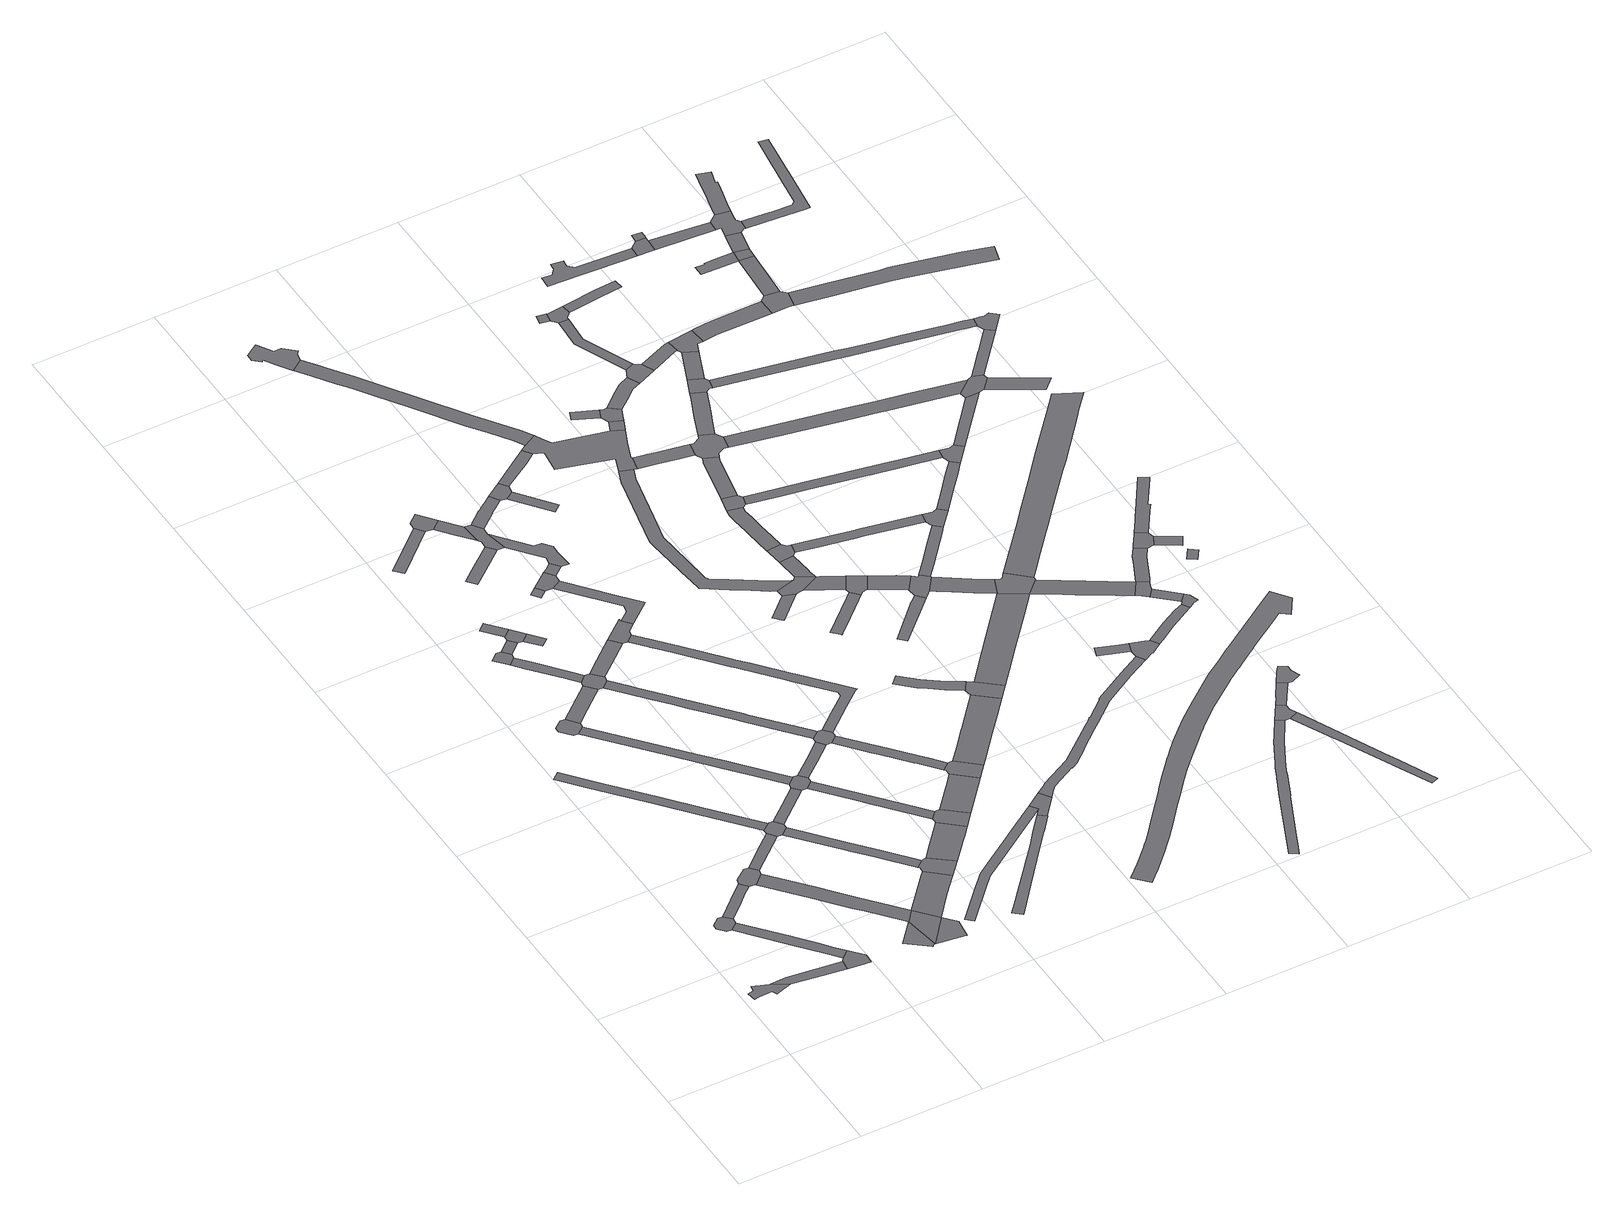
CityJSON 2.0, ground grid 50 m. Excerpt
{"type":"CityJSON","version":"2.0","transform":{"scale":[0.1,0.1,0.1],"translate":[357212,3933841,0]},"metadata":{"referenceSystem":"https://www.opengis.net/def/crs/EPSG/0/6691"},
"CityObjects":{
"road1":{"type":"Road","geometry":[{"type":"MultiSurface","lod":"1","boundaries":[[[0,1,2,3,4,5,6,7,8]]]}]},
"road2":{"type":"Road","geometry":[{"type":"MultiSurface","lod":"1","boundaries":[[[9,10,11,12,13,14,15,16]]]}]},
"road3":{"type":"Road","attributes":{"RoadStructureAttribute.sectionType":"1"},"geometry":[{"type":"MultiSurface","lod":"1","boundaries":[[[3,17,18,19,20,21,22,4]]]}]},
"road4":{"type":"Road","attributes":{"RoadStructureAttribute.sectionType":"1"},"geometry":[{"type":"MultiSurface","lod":"1","boundaries":[[[15,23,24,25,26,27,28,29,30,31,16]]]}]},
"road5":{"type":"Road","attributes":{"RoadStructureAttribute.sectionType":"1"},"geometry":[{"type":"MultiSurface","lod":"1","boundaries":[[[32,33,34,10,9,35,36,37]]]}]},
"road6":{"type":"Road","geometry":[{"type":"MultiSurface","lod":"1","boundaries":[[[38,27,26,19,18,39,40]]]}]},
"road7":{"type":"Road","geometry":[{"type":"MultiSurface","lod":"1","boundaries":[[[41,42,43,44,45,46,47,48,49,32,37]]]}]},
"road8":{"type":"Road","attributes":{"RoadStructureAttribute.sectionType":"1"},"geometry":[{"type":"MultiSurface","lod":"1","boundaries":[[[50,51,52,53,54,55,56,57,58,59,60,61,62,63,64]]]}]},
"road9":{"type":"Road","attributes":{"RoadStructureAttribute.sectionType":"1"},"geometry":[{"type":"MultiSurface","lod":"1","boundaries":[[[65,66,67,68,69,70,44,43,71,72,73,74,75,76]]]}]},
"road10":{"type":"Road","attributes":{"RoadStructureAttribute.sectionType":"1"},"geometry":[{"type":"MultiSurface","lod":"1","boundaries":[[[77,78,79,80,47,46]]]}]},
"road11":{"type":"Road","geometry":[{"type":"MultiSurface","lod":"1","boundaries":[[[81,82,83,84,85,86,87,88,89,90]]]}]},
"road12":{"type":"Road","attributes":{"RoadStructureAttribute.sectionType":"1"},"geometry":[{"type":"MultiSurface","lod":"1","boundaries":[[[91,92,93,94,95,76]]]}]},
"road13":{"type":"Road","geometry":[{"type":"MultiSurface","lod":"1","boundaries":[[[96,97,98,99,100,101]]]}]},
"road14":{"type":"Road","geometry":[{"type":"MultiSurface","lod":"1","boundaries":[[[79,78,102,103,104,105,106,58,57]]]}]},
"road15":{"type":"Road","attributes":{"RoadStructureAttribute.sectionType":"1"},"geometry":[{"type":"MultiSurface","lod":"1","boundaries":[[[107,65,76,95]]]}]},
"road16":{"type":"Road","attributes":{"RoadStructureAttribute.sectionType":"1"},"geometry":[{"type":"MultiSurface","lod":"1","boundaries":[[[108,109,90,89,110,111,112,113,114]]]}]},
"road17":{"type":"Road","attributes":{"RoadStructureAttribute.sectionType":"1"},"geometry":[{"type":"MultiSurface","lod":"1","boundaries":[[[107,95,115,116,117]]]}]},
"road18":{"type":"Road","attributes":{"RoadStructureAttribute.sectionType":"1"},"geometry":[{"type":"MultiSurface","lod":"1","boundaries":[[[98,118,119,99]]]}]},
"road19":{"type":"Road","attributes":{"RoadStructureAttribute.sectionType":"1"},"geometry":[{"type":"MultiSurface","lod":"1","boundaries":[[[120,121,122,97,96,123,124,125,126]]]}]},
"road20":{"type":"Road","attributes":{"RoadStructureAttribute.sectionType":"1"},"geometry":[{"type":"MultiSurface","lod":"1","boundaries":[[[127,128,129,130,131,132,133,134,135,136,137,138,139,86,85]]]}]},
"road21":{"type":"Road","attributes":{"RoadStructureAttribute.sectionType":"1"},"geometry":[{"type":"MultiSurface","lod":"1","boundaries":[[[140,141,142,143]]]}]},
"road22":{"type":"Road","geometry":[{"type":"MultiSurface","lod":"1","boundaries":[[[144,143,142,119,118,145]]]}]},
"road23":{"type":"Road","attributes":{"RoadStructureAttribute.sectionType":"1"},"geometry":[{"type":"MultiSurface","lod":"1","boundaries":[[[146,147,148,149,103,102,150,151,152,153,154]]]}]},
"road24":{"type":"Road","attributes":{"RoadStructureAttribute.sectionType":"1"},"geometry":[{"type":"MultiSurface","lod":"1","boundaries":[[[155,156,105,104,157,158]]]}]},
"road25":{"type":"Road","geometry":[{"type":"MultiSurface","lod":"1","boundaries":[[[159,120,126,114,113,160,161,162]]]}]},
"road26":{"type":"Road","attributes":{"function":"3","RoadStructureAttribute.sectionType":"1"},"geometry":[{"type":"MultiSurface","lod":"1","boundaries":[[[163,164,165,65,107,166,167,168,169]]]}]},
"road27":{"type":"Road","attributes":{"RoadStructureAttribute.sectionType":"1"},"geometry":[{"type":"MultiSurface","lod":"1","boundaries":[[[170,171,144,145]]]}]},
"road28":{"type":"Road","attributes":{"RoadStructureAttribute.sectionType":"1"},"geometry":[{"type":"MultiSurface","lod":"1","boundaries":[[[172,173,174,175,176,177]]]}]},
"road29":{"type":"Road","geometry":[{"type":"MultiSurface","lod":"1","boundaries":[[[178,133,132,155,158,179,180,181,182]]]}]},
"road30":{"type":"Road","attributes":{"RoadStructureAttribute.sectionType":"1"},"geometry":[{"type":"MultiSurface","lod":"1","boundaries":[[[183,184,185,186,187,159,162]]]}]},
"road31":{"type":"Road","geometry":[{"type":"MultiSurface","lod":"1","boundaries":[[[188,189,146,154,190,163,169]]]}]},
"road32":{"type":"Road","attributes":{"RoadStructureAttribute.sectionType":"1"},"geometry":[{"type":"MultiSurface","lod":"1","boundaries":[[[191,192,193,194,195,196]]]}]},
"road33":{"type":"Road","attributes":{"RoadStructureAttribute.sectionType":"1"},"geometry":[{"type":"MultiSurface","lod":"1","boundaries":[[[197,198,199,200,201,202,203,204,205,206,161,160,207,208,209,210,211,212,213,214,215,216]]]}]},
"road34":{"type":"Road","geometry":[{"type":"MultiSurface","lod":"1","boundaries":[[[172,177,217,218,219,220]]]}]},
"road35":{"type":"Road","geometry":[{"type":"MultiSurface","lod":"1","boundaries":[[[221,222,223,224]]]}]},
"road36":{"type":"Road","attributes":{"RoadStructureAttribute.sectionType":"1"},"geometry":[{"type":"MultiSurface","lod":"1","boundaries":[[[225,226,227,228,181,180,229,230,231,232]]]}]},
"road37":{"type":"Road","attributes":{"RoadStructureAttribute.sectionType":"1"},"geometry":[{"type":"MultiSurface","lod":"1","boundaries":[[[233,234,235,236,178,182]]]}]},
"road38":{"type":"Road","attributes":{"RoadStructureAttribute.sectionType":"1"},"geometry":[{"type":"MultiSurface","lod":"1","boundaries":[[[217,237,238,239,218]]]}]},
"road39":{"type":"Road","attributes":{"function":"3","RoadStructureAttribute.sectionType":"1"},"geometry":[{"type":"MultiSurface","lod":"1","boundaries":[[[240,241,189,188,242,243,244,245]]]}]},
"road40":{"type":"Road","geometry":[{"type":"MultiSurface","lod":"1","boundaries":[[[246,186,185,247,248,249,250,251]]]}]},
"road41":{"type":"Road","geometry":[{"type":"MultiSurface","lod":"1","boundaries":[[[252,253,254,255,221,224]]]}]},
"road42":{"type":"Road","attributes":{"RoadStructureAttribute.sectionType":"1"},"geometry":[{"type":"MultiSurface","lod":"1","boundaries":[[[256,257,258,259,260,261,262,263,264,265,266,267,268,269,270,271,272]]]}]},
"road43":{"type":"Road","geometry":[{"type":"MultiSurface","lod":"1","boundaries":[[[239,238,273,196,195,274,275,276,277]]]}]},
"road44":{"type":"Road","attributes":{"RoadStructureAttribute.sectionType":"1"},"geometry":[{"type":"MultiSurface","lod":"1","boundaries":[[[278,255,254,279,280,281]]]}]},
"road45":{"type":"Road","attributes":{"RoadStructureAttribute.sectionType":"1"},"geometry":[{"type":"MultiSurface","lod":"1","boundaries":[[[250,282,283,284,253,252,285,286,287,251]]]}]},
"road46":{"type":"Road","geometry":[{"type":"MultiSurface","lod":"1","boundaries":[[[288,289,290,291,292,197,216,235,234]]]}]},
"road47":{"type":"Road","geometry":[{"type":"MultiSurface","lod":"1","boundaries":[[[293,294,232,231,295,296,240,245]]]}]},
"road48":{"type":"Road","attributes":{"RoadStructureAttribute.sectionType":"1"},"geometry":[{"type":"MultiSurface","lod":"1","boundaries":[[[280,297,298,299,300,301,275,274,302,281]]]}]},
"road49":{"type":"Road","attributes":{"RoadStructureAttribute.sectionType":"1"},"geometry":[{"type":"MultiSurface","lod":"1","boundaries":[[[303,304,305,306,307,308,309,310,311,312,313,314,315,316,317,318,319,320,321]]]}]},
"road50":{"type":"Road","attributes":{"RoadStructureAttribute.sectionType":"1"},"geometry":[{"type":"MultiSurface","lod":"1","boundaries":[[[322,323,324,325,277,276,326,327,328,329,330,331]]]}]},
"road51":{"type":"Road","attributes":{"RoadStructureAttribute.sectionType":"1"},"geometry":[{"type":"MultiSurface","lod":"1","boundaries":[[[332,333,334,335,336,337,338,339,340,341,342,343,344,248,247,345,346,347,348,349,350,351,352,353,354,355,356,357,292,291]]]}]},
"road52":{"type":"Road","attributes":{"RoadStructureAttribute.sectionType":"1"},"geometry":[{"type":"MultiSurface","lod":"1","boundaries":[[[289,358,359,360,361,362,363,364,365,366,367,290]]]}]},
"road53":{"type":"Road","attributes":{"function":"3","RoadStructureAttribute.sectionType":"1"},"geometry":[{"type":"MultiSurface","lod":"1","boundaries":[[[368,369,294,293,370,371,372]]]}]},
"road54":{"type":"Road","geometry":[{"type":"MultiSurface","lod":"1","boundaries":[[[373,374,375,376,377,378,379,380,381,382,383,384,385]]]}]},
"road55":{"type":"Road","geometry":[{"type":"MultiSurface","lod":"1","boundaries":[[[331,330,386,387,388,389]]]}]},
"road56":{"type":"Road","attributes":{"RoadStructureAttribute.sectionType":"1"},"geometry":[{"type":"MultiSurface","lod":"1","boundaries":[[[386,390,391,387]]]}]},
"road57":{"type":"Road","geometry":[{"type":"MultiSurface","lod":"1","boundaries":[[[371,392,393,363,362,394,372]]]}]},
"road58":{"type":"Road","geometry":[{"type":"MultiSurface","lod":"1","boundaries":[[[312,395,396,397,264,263,313]]]}]},
"road59":{"type":"Road","geometry":[{"type":"MultiSurface","lod":"1","boundaries":[[[398,399,389,388,400,401]]]}]},
"road60":{"type":"Road","attributes":{"RoadStructureAttribute.sectionType":"1"},"geometry":[{"type":"MultiSurface","lod":"1","boundaries":[[[402,403,404,405,406,407,408,409,410,411,412,413,414,383,382,415,416,417,418,419,420,421,422,423,424,425,426]]]}]},
"road61":{"type":"Road","attributes":{"function":"3","RoadStructureAttribute.sectionType":"1"},"geometry":[{"type":"MultiSurface","lod":"1","boundaries":[[[427,428,429,430,431,393,392,432,433,434,435]]]}]},
"road62":{"type":"Road","geometry":[{"type":"MultiSurface","lod":"1","boundaries":[[[436,437,438,439]]]}]},
"road63":{"type":"Road","attributes":{"RoadStructureAttribute.sectionType":"1"},"geometry":[{"type":"MultiSurface","lod":"1","boundaries":[[[440,441,442,443,444,445,446,447,448,449,450]]]}]},
"road64":{"type":"Road","attributes":{"RoadStructureAttribute.sectionType":"1"},"geometry":[{"type":"MultiSurface","lod":"1","boundaries":[[[451,452,453,454,455,456,457,458,459,460,461,462,463,464,465,466,467,468,469,470,471,472,473,474,475]]]}]},
"road65":{"type":"Road","attributes":{"RoadStructureAttribute.sectionType":"1"},"geometry":[{"type":"MultiSurface","lod":"1","boundaries":[[[476,477,478,479,475,474,480,481,482,483,484,485,486,487,426,425,398,401]]]}]},
"road66":{"type":"Road","geometry":[{"type":"MultiSurface","lod":"1","boundaries":[[[438,488,489,490,491,492,463,462,439]]]}]},
"road67":{"type":"Road","attributes":{"RoadStructureAttribute.sectionType":"1"},"geometry":[{"type":"MultiSurface","lod":"1","boundaries":[[[493,494,495,496,497,498,499,500,501,502]]]}]},
"road68":{"type":"Road","geometry":[{"type":"MultiSurface","lod":"1","boundaries":[[[503,504,440,450,427,435]]]}]},
"road69":{"type":"Road","attributes":{"RoadStructureAttribute.sectionType":"1"},"geometry":[{"type":"MultiSurface","lod":"1","boundaries":[[[492,491,505,506,507,508,509]]]}]},
"road70":{"type":"Road","attributes":{"RoadStructureAttribute.sectionType":"1"},"geometry":[{"type":"MultiSurface","lod":"1","boundaries":[[[510,511,512,513,514,490,489]]]}]},
"road71":{"type":"Road","geometry":[{"type":"MultiSurface","lod":"1","boundaries":[[[515,516,517,518,509,508,519,520]]]}]},
"road72":{"type":"Road","attributes":{"RoadStructureAttribute.sectionType":"1"},"geometry":[{"type":"MultiSurface","lod":"1","boundaries":[[[521,522,523,524,525,526,517,516,527,528,529,530,531,532,533]]]}]},
"road73":{"type":"Road","geometry":[{"type":"MultiSurface","lod":"1","boundaries":[[[534,535,536,537]]]}]},
"road74":{"type":"Road","geometry":[{"type":"MultiSurface","lod":"1","boundaries":[[[538,512,511,502,501,539,540,541]]]}]},
"road75":{"type":"Road","attributes":{"RoadStructureAttribute.sectionType":"1"},"geometry":[{"type":"MultiSurface","lod":"1","boundaries":[[[542,543,544,545,546,547,548]]]}]},
"road76":{"type":"Road","geometry":[{"type":"MultiSurface","lod":"1","boundaries":[[[533,532,549,550,551,552]]]}]},
"road77":{"type":"Road","geometry":[{"type":"MultiSurface","lod":"1","boundaries":[[[553,554,555,481,480,556,557,558]]]}]},
"road78":{"type":"Road","attributes":{"RoadStructureAttribute.sectionType":"1"},"geometry":[{"type":"MultiSurface","lod":"1","boundaries":[[[559,560,561,562,563,564,565,566,567,568,569,570,571,572,573,574,575,397,396,576,577,578,579,580,581,582,583,584,585,586,587,588]]]}]},
"road79":{"type":"Road","geometry":[{"type":"MultiSurface","lod":"1","boundaries":[[[484,589,590,485]]]}]},
"road80":{"type":"Road","geometry":[{"type":"MultiSurface","lod":"1","boundaries":[[[536,591,590,589,592,593,594,595,537]]]}]},
"road81":{"type":"Road","attributes":{"RoadStructureAttribute.sectionType":"1"},"geometry":[{"type":"MultiSurface","lod":"1","boundaries":[[[551,596,597,598,599,600,552]]]}]},
"road82":{"type":"Road","attributes":{"RoadStructureAttribute.sectionType":"1"},"geometry":[{"type":"MultiSurface","lod":"1","boundaries":[[[540,601,602,603,604,605,606,607,541]]]}]},
"road83":{"type":"Road","geometry":[{"type":"MultiSurface","lod":"1","boundaries":[[[603,542,548,608,609,610,611,612,613,614,604]]]}]},
"road84":{"type":"Road","attributes":{"RoadStructureAttribute.sectionType":"1"},"geometry":[{"type":"MultiSurface","lod":"1","boundaries":[[[615,616,594,593,617,618,619,620]]]}]},
"road85":{"type":"Road","geometry":[{"type":"MultiSurface","lod":"1","boundaries":[[[598,621,622,623,624,625,626,627,628,553,558,599]]]}]},
"road86":{"type":"Road","attributes":{"RoadStructureAttribute.sectionType":"1"},"geometry":[{"type":"MultiSurface","lod":"1","boundaries":[[[519,629,630,631,632,633,634,635,636,637,520]]]}]},
"road87":{"type":"Road","attributes":{"RoadStructureAttribute.sectionType":"1"},"geometry":[{"type":"MultiSurface","lod":"1","boundaries":[[[638,639,640,641,611,610,642,643,644,645,646]]]}]},
"road88":{"type":"Road","attributes":{"RoadStructureAttribute.sectionType":"1"},"geometry":[{"type":"MultiSurface","lod":"1","boundaries":[[[647,648,649,650]]]}]},
"road89":{"type":"Road","attributes":{"RoadStructureAttribute.sectionType":"1"},"geometry":[{"type":"MultiSurface","lod":"1","boundaries":[[[651,652,653,654,655,656,657,658,659,660,661,662,663,664,665,666,667,668,669,670,671,672,673,674,675,676,677,678,679,680,681,682]]]}]},
"road90":{"type":"Road","attributes":{"RoadStructureAttribute.sectionType":"1"},"geometry":[{"type":"MultiSurface","lod":"1","boundaries":[[[683,684,685,686,687,688,689,690,691,692,693,694,695,696,697,698,699,700,701,702,703,704,705,706,707,708,709,710,711,712,713,714,715,716,717,718,719,720,721,722,723,724,725,726,727,728,729,730,731,732,733,734,735,736,737,738,739,740,741,742,743,744,745,746]]]}]},
"road91":{"type":"Road","attributes":{"RoadStructureAttribute.sectionType":"1"},"geometry":[{"type":"MultiSurface","lod":"1","boundaries":[[[747,748,749,626,625,750,751,752,753,754]]]}]},
"road92":{"type":"Road","attributes":{"RoadStructureAttribute.sectionType":"1"},"geometry":[{"type":"MultiSurface","lod":"1","boundaries":[[[755,756,757,758,759,760]]]}]},
"road93":{"type":"Road","geometry":[{"type":"MultiSurface","lod":"1","boundaries":[[[619,761,762,758,757,620]]]}]},
"road94":{"type":"Road","attributes":{"RoadStructureAttribute.sectionType":"1"},"geometry":[{"type":"MultiSurface","lod":"1","boundaries":[[[763,764,765,613,612,766,767,768,769]]]}]},
"road95":{"type":"Road","geometry":[{"type":"MultiSurface","lod":"1","boundaries":[[[770,771,772,773,774,647,650,755,760]]]}]},
"road96":{"type":"Road","attributes":{"function":"3","RoadStructureAttribute.sectionType":"1"},"geometry":[{"type":"MultiSurface","lod":"1","boundaries":[[[775,776,777,778,779,780,646,781,782,504,503,783,784,785,786,787,780,788,789,790,791,792,793,794,795]]]}]},
"road97":{"type":"Road","geometry":[{"type":"MultiSurface","lod":"1","boundaries":[[[796,797,798,799,800]]]}]},
"road98":{"type":"Road","attributes":{"RoadStructureAttribute.sectionType":"1"},"geometry":[{"type":"MultiSurface","lod":"1","boundaries":[[[801,802,803,804,805,806,807,550,549,808,809,810,811,812,813]]]}]},
"road99":{"type":"Road","geometry":[{"type":"MultiSurface","lod":"1","boundaries":[[[753,814,815,816,817,818,754]]]}]},
"road100":{"type":"Road","geometry":[{"type":"MultiSurface","lod":"1","boundaries":[[[819,820,638,646,780,779,821,822]]]}]},
"road101":{"type":"Road","attributes":{"RoadStructureAttribute.sectionType":"1"},"geometry":[{"type":"MultiSurface","lod":"1","boundaries":[[[761,823,824,825,826,762]]]}]},
"road102":{"type":"Road","attributes":{"RoadStructureAttribute.sectionType":"1"},"geometry":[{"type":"MultiSurface","lod":"1","boundaries":[[[817,827,828,829,818]]]}]},
"road103":{"type":"Road","geometry":[{"type":"MultiSurface","lod":"1","boundaries":[[[830,831,832,634,633,763,769]]]}]},
"road104":{"type":"Road","geometry":[{"type":"MultiSurface","lod":"1","boundaries":[[[799,559,588,833,834,835,836,837,838,839,800]]]}]},
"road105":{"type":"Road","attributes":{"RoadStructureAttribute.sectionType":"1"},"geometry":[{"type":"MultiSurface","lod":"1","boundaries":[[[771,840,841,842,843,844,845,772]]]}]},
"road106":{"type":"Road","geometry":[{"type":"MultiSurface","lod":"1","boundaries":[[[846,847,848,825,824,828,827]]]}]},
"road107":{"type":"Road","geometry":[{"type":"MultiSurface","lod":"1","boundaries":[[[681,849,850,851,852,853,682]]]}]},
"road108":{"type":"Road","attributes":{"RoadStructureAttribute.sectionType":"1"},"geometry":[{"type":"MultiSurface","lod":"1","boundaries":[[[854,855,856,857,858,859,860,861,862,863,864,865,866,867,868,869,870,871]]]}]},
"road109":{"type":"Road","attributes":{"RoadStructureAttribute.sectionType":"1"},"geometry":[{"type":"MultiSurface","lod":"1","boundaries":[[[849,872,873,874,875,876,877,878,879,880,881,882,883,850]]]}]},
"road110":{"type":"Road","attributes":{"RoadStructureAttribute.sectionType":"1"},"geometry":[{"type":"MultiSurface","lod":"1","boundaries":[[[884,885,886,887,831,830,888,889,890,891,892]]]}]},
"road111":{"type":"Road","attributes":{"RoadStructureAttribute.sectionType":"1"},"geometry":[{"type":"MultiSurface","lod":"1","boundaries":[[[893,894,895,896,897,898,899,900,901,902,838,837]]]}]},
"road112":{"type":"Road","attributes":{"RoadStructureAttribute.sectionType":"1"},"geometry":[{"type":"MultiSurface","lod":"1","boundaries":[[[903,904,905,853,852,906,907]]]}]},
"road113":{"type":"Road","attributes":{"RoadStructureAttribute.sectionType":"1"},"geometry":[{"type":"MultiSurface","lod":"1","boundaries":[[[908,909,910,911,912,913,914,915,624,623,916,917,918,919,920,921]]]}]},
"road114":{"type":"Road","geometry":[{"type":"MultiSurface","lod":"1","boundaries":[[[922,923,924,925,926,775,795]]]}]},
"road115":{"type":"Road","geometry":[{"type":"MultiSurface","lod":"1","boundaries":[[[927,928,929,930,931,932,933,934,903,907]]]}]},
"road116":{"type":"Road","attributes":{"RoadStructureAttribute.sectionType":"1"},"geometry":[{"type":"MultiSurface","lod":"1","boundaries":[[[935,936,937,938,848,847,939,940,941]]]}]},
"road117":{"type":"Road","attributes":{"RoadStructureAttribute.sectionType":"1"},"geometry":[{"type":"MultiSurface","lod":"1","boundaries":[[[923,942,943,924]]]}]},
"road118":{"type":"Road","geometry":[{"type":"MultiSurface","lod":"1","boundaries":[[[944,945,946,801,813,884,892,947,948,949]]]}]},
"road119":{"type":"Road","geometry":[{"type":"MultiSurface","lod":"1","boundaries":[[[943,942,950,900,899,951,952,953]]]}]},
"road120":{"type":"Road","attributes":{"RoadStructureAttribute.sectionType":"1"},"geometry":[{"type":"MultiSurface","lod":"1","boundaries":[[[926,954,955,956,957,958,959,960,961,775]]]}]},
"road121":{"type":"Road","geometry":[{"type":"MultiSurface","lod":"1","boundaries":[[[962,963,854,871,964,965]]]}]},
"road122":{"type":"Road","geometry":[{"type":"MultiSurface","lod":"1","boundaries":[[[962,966,967,968,969,963]]]}]},
"road123":{"type":"Road","attributes":{"function":"3","RoadStructureAttribute.sectionType":"1"},"geometry":[{"type":"MultiSurface","lod":"1","boundaries":[[[821,970,971,972,973,974,975,976,977,978,979,980,981,982,983,984,985,986,987,988,989,822]]]}]},
"road124":{"type":"Road","attributes":{"RoadStructureAttribute.sectionType":"1"},"geometry":[{"type":"MultiSurface","lod":"1","boundaries":[[[990,991,992,993,994,995,996,997,998,999,816,815,1000,1001,1002,1003,1004,1005]]]}]},
"road125":{"type":"Road","geometry":[{"type":"MultiSurface","lod":"1","boundaries":[[[1006,1007,1008,1009,1010,958,957,1011]]]}]},
"road126":{"type":"Road","attributes":{"RoadStructureAttribute.sectionType":"1"},"geometry":[{"type":"MultiSurface","lod":"1","boundaries":[[[1012,1013,1014,1015,1016,1017,1018,1019,1020,1021]]]}]},
"road127":{"type":"Road","geometry":[{"type":"MultiSurface","lod":"1","boundaries":[[[1022,1023,1024,941,940,1025,1026]]]}]},
"road128":{"type":"Road","attributes":{"RoadStructureAttribute.sectionType":"1"},"geometry":[{"type":"MultiSurface","lod":"1","boundaries":[[[1027,1028,1029,944,949]]]}]},
"road129":{"type":"Road","attributes":{"RoadStructureAttribute.sectionType":"1"},"geometry":[{"type":"MultiSurface","lod":"1","boundaries":[[[964,1030,1031,1032,1033,965]]]}]},
"road130":{"type":"Road","attributes":{"RoadStructureAttribute.sectionType":"1"},"geometry":[{"type":"MultiSurface","lod":"1","boundaries":[[[1034,1035,1036,1037,1038,1006,1011]]]}]},
"road131":{"type":"Road","geometry":[{"type":"MultiSurface","lod":"1","boundaries":[[[1039,1040,1041,1042]]]}]},
"road132":{"type":"Road","attributes":{"RoadStructureAttribute.sectionType":"1"},"geometry":[{"type":"MultiSurface","lod":"1","boundaries":[[[1021,1024,1023,1043]]]}]},
"road133":{"type":"Road","geometry":[{"type":"MultiSurface","lod":"1","boundaries":[[[1044,1012,1021,1043]]]}]},
"road134":{"type":"Road","attributes":{"RoadStructureAttribute.sectionType":"1"},"geometry":[{"type":"MultiSurface","lod":"1","boundaries":[[[1045,1046,1047,1048,1049,1050,1051,1052,1053,1054,1055,1056,1008,1007]]]}]},
"road135":{"type":"Road","attributes":{"RoadStructureAttribute.sectionType":"1"},"geometry":[{"type":"MultiSurface","lod":"1","boundaries":[[[1044,1057,1058,1059,1012]]]}]},
"road136":{"type":"Road","geometry":[{"type":"MultiSurface","lod":"1","boundaries":[[[1060,1061,1062,908,921,1028,1027,1063]]]}]},
"road137":{"type":"Road","geometry":[{"type":"MultiSurface","lod":"1","boundaries":[[[1032,1031,1064,1058,1057,1065,1066,1067,1068,1069,1070,1071,1072]]]}]},
"road138":{"type":"Road","attributes":{"RoadStructureAttribute.sectionType":"1"},"geometry":[{"type":"MultiSurface","lod":"1","boundaries":[[[1071,1073,1074,1075,1076,1077,1078,1079,1080,1081,1082,1083,1084,1085,1072]]]}]},
"road139":{"type":"Road","attributes":{"RoadStructureAttribute.sectionType":"1"},"geometry":[{"type":"MultiSurface","lod":"1","boundaries":[[[1086,1087,1088,1089,1090,1091,1092,1060,1063]]]}]},
"road140":{"type":"Road","attributes":{"RoadStructureAttribute.sectionType":"1"},"geometry":[{"type":"MultiSurface","lod":"1","boundaries":[[[1093,1094,1095,1096,1097,1062,1061,1098]]]}]},
"road141":{"type":"Road","attributes":{"RoadStructureAttribute.sectionType":"1"},"geometry":[{"type":"MultiSurface","lod":"1","boundaries":[[[1099,1100,1101,1102,1103,1104,1105,1106,1107,1108,1109,1110,1111,1112,1113,1022,1026]]]}]},
"road142":{"type":"Road","attributes":{"RoadStructureAttribute.sectionType":"1"},"geometry":[{"type":"MultiSurface","lod":"1","boundaries":[[[1114,1115,1116,1117,1118,1119,1120,1121,1122,1123,1067,1066,1124,1125,1126,1127,1128,1129,1130]]]}]},
"road143":{"type":"Road","geometry":[{"type":"MultiSurface","lod":"1","boundaries":[[[1093,1098,1131,1132,1133,1134,1135,1136,1137,990,1005]]]}]}
},
"vertices":[
[59,317,0],[112,318,0],[121,300,0],[189,320,0],[124,356,0],[62,379,0],[55,355,0],[33,351,0],[38,313,0],
[184,719,0],[158,749,0],[138,750,0],[108,724,0],[106,705,0],[132,674,0],[151,673,0],[182,697,0],
[284,306,0],[402,289,0],[408,330,0],[307,343,0],[192,358,0],[167,357,0],
[283,511,0],[357,421,0],[363,415,0],[420,347,0],[451,374,0],[419,411,0],[381,459,0],[328,524,0],[319,534,0],
[294,871,0],[262,844,0],[227,812,0],[253,781,0],[287,813,0],[320,839,0],
[499,319,0],[451,282,0],[495,277,0],
[341,838,0],[343,838,0],[346,835,0],[389,877,0],[391,884,0],[394,896,0],[367,926,0],[347,927,0],[300,890,0],
[3,1676,0],[85,1578,0],[110,1548,0],[249,1384,0],[259,1372,0],[353,1261,0],[454,1141,0],[513,1070,0],[545,1095,0],[383,1287,0],[289,1398,0],[279,1410,0],[141,1574,0],[53,1679,0],[34,1701,0],
[754,443,0],[705,502,0],[624,598,0],[594,633,0],[565,667,0],[523,719,0],[478,678,0],[521,627,0],[579,557,0],[609,522,0],[709,403,0],[716,395,0],
[465,957,0],[539,1019,0],[514,1050,0],[439,987,0],
[178,1932,0],[144,1906,0],[143,1885,0],[181,1843,0],[200,1842,0],[231,1867,0],[231,1868,0],[233,1885,0],[233,1887,0],[198,1931,0],
[641,307,0],[725,238,0],[726,238,0],[733,245,0],[739,247,0],
[172,2278,0],[203,2304,0],[205,2323,0],[179,2354,0],[160,2355,0],[129,2329,0],
[559,1017,0],[589,1043,0],[591,1063,0],[565,1094,0],[548,1095,0],
[828,356,0],
[286,2005,0],[254,1978,0],[290,1935,0],[305,1948,0],[326,1966,0],[378,2010,0],[341,2051,0],
[856,229,0],[859,228,0],[871,306,0],
[254,2366,0],[229,2396,0],
[373,2098,0],[345,2131,0],[249,2248,0],[209,2233,0],[311,2111,0],[315,2106,0],[344,2071,0],
[373,1637,0],[389,1619,0],[471,1522,0],[550,1428,0],[628,1336,0],[713,1236,0],[743,1262,0],[730,1278,0],[694,1320,0],[581,1454,0],[506,1542,0],[419,1645,0],[373,1699,0],
[199,2515,0],[169,2489,0],[230,2416,0],[261,2442,0],
[305,2390,0],[274,2364,0],
[919,653,0],[825,764,0],[754,848,0],[743,861,0],[712,836,0],[725,820,0],[764,774,0],[794,738,0],[889,627,0],
[711,1216,0],[637,1154,0],[663,1124,0],[736,1186,0],
[394,2096,0],[398,2008,0],[428,2034,0],[430,2054,0],
[893,601,0],[878,584,0],[790,484,0],[906,451,0],[912,458,0],[969,522,0],[975,528,0],
[323,2306,0],[354,2332,0],
[238,3074,0],[61,2918,0],[74,2903,0],[91,2884,0],[98,2890,0],[265,3039,0],
[763,1260,0],[740,1185,0],[757,1184,0],[787,1210,0],[789,1230,0],
[439,2061,0],[486,2101,0],[575,2175,0],[539,2218,0],[451,2144,0],
[1027,587,0],[939,654,0],[894,621,0],
[305,2777,0],[257,2739,0],[286,2704,0],[348,2754,0],[437,2826,0],[408,2862,0],
[940,1428,0],[927,1443,0],[771,1627,0],[760,1641,0],[683,1732,0],[611,1817,0],[597,1833,0],[572,1864,0],[496,1954,0],[484,1968,0],[454,1941,0],[519,1865,0],[519,1864,0],[567,1808,0],[608,1758,0],[652,1706,0],[718,1628,0],[741,1601,0],[888,1427,0],[909,1402,0],
[295,3035,0],[334,3067,0],[279,3135,0],[240,3103,0],
[452,2586,0],[421,2562,0],[446,2530,0],[477,2554,0],
[1068,877,0],[1048,900,0],[938,1031,0],[908,1067,0],[877,1041,0],[910,1002,0],[1061,823,0],[1089,852,0],
[859,1289,0],[931,1349,0],[907,1382,0],[833,1319,0],
[346,2972,0],[401,2905,0],[395,2992,0],
[1063,800,0],[968,689,0],[1080,646,0],[1088,656,0],[1121,694,0],[1149,727,0],
[628,2293,0],[595,2174,0],[625,2200,0],[627,2220,0],[659,2247,0],[630,2282,0],
[506,2551,0],[546,2574,0],[549,2604,0],[521,2640,0],
[921,280,0],[1058,428,0],[1077,448,0],[1083,455,0],[1098,465,0],[1118,478,0],[1298,601,0],[1414,679,0],[1394,710,0],[1276,630,0],[1219,592,0],[1111,519,0],[1079,497,0],[1063,486,0],[1046,469,0],[1016,437,0],[894,305,0],
[411,2892,0],[467,2824,0],[448,2917,0],[452,2947,0],[425,2988,0],
[536,2651,0],[579,2628,0],[591,2637,0],[562,2672,0],
[664,2251,0],[753,2324,0],[683,2408,0],[638,2392,0],[677,2345,0],[673,2315,0],
[951,1349,0],[954,1349,0],[984,1375,0],[985,1395,0],[960,1426,0],
[1195,781,0],[1110,853,0],[1064,819,0],[1063,810,0],
[621,2634,0],[616,2711,0],[619,2742,0],[591,2776,0],[561,2780,0],[566,2702,0],
[1132,276,0],[1189,346,0],[1274,449,0],[1289,468,0],[1322,508,0],[1371,567,0],[1372,566,0],[1373,567,0],[1423,630,0],[1422,631,0],[1394,654,0],[1341,589,0],[1291,527,0],[1222,445,0],[1202,421,0],[1131,338,0],[1098,300,0],[1057,251,0],[1090,223,0],
[528,3067,0],[511,3055,0],[485,3037,0],[484,3038,0],[517,2999,0],[515,3001,0],[535,3015,0],[559,3033,0],[579,3048,0],[553,3085,0],
[1058,1457,0],[1081,1476,0],[1093,1487,0],[1164,1546,0],[1175,1550,0],[1024,1729,0],[1021,1732,0],[913,1860,0],[878,1901,0],[865,1917,0],[740,2064,0],[688,2127,0],[678,2138,0],[648,2112,0],[650,2109,0],[668,2088,0],[710,2039,0],[847,1876,0],[860,1861,0],[860,1860,0],[865,1854,0],[981,1717,0],[993,1703,0],[1107,1569,0],[1105,1548,0],[1031,1486,0],
[1051,1233,0],[1069,1213,0],[1154,1112,0],[1158,1107,0],[1226,1026,0],[1257,1052,0],[1211,1107,0],[1184,1139,0],[1088,1252,0],[1082,1259,0],
[1202,961,0],[1173,927,0],[1290,893,0],[1318,925,0],[1233,998,0],
[308,4131,0],[277,4132,0],[238,4193,0],[187,4161,0],[185,4131,0],[214,4105,0],[220,4112,0],[249,4067,0],[285,4012,0],[287,4010,0],[336,4045,0],[340,4076,0],[353,4090,0],
[602,3044,0],[636,3066,0],[641,3096,0],[617,3129,0],
[717,2897,0],[748,2922,0],
[1363,978,0],[1278,1051,0],[1232,1019,0],
[1442,656,0],[1485,709,0],[1456,752,0],
[776,3238,0],[732,3209,0],[756,3169,0],[801,3201,0],
[848,3293,0],[834,3316,0],[826,3330,0],[819,3341,0],[812,3351,0],[718,3486,0],[600,3661,0],[517,3786,0],[478,3844,0],[457,3874,0],[435,3905,0],[391,3967,0],[377,3987,0],[312,3974,0],[330,3949,0],[387,3868,0],[409,3838,0],[429,3808,0],[469,3749,0],[551,3627,0],[669,3451,0],[722,3375,0],[775,3299,0],[801,3254,0],[854,3283,0],
[1508,1322,0],[1430,1230,0],[1390,1183,0],[1387,1180,0],[1326,1107,0],[1387,1007,0],[1473,1108,0],[1535,1181,0],[1594,1250,0],
[1102,2027,0],[1132,1994,0],[1239,2093,0],[1191,2110,0],
[1527,1391,0],[1469,1427,0],[1392,1483,0],[1330,1540,0],[1328,1542,0],[1297,1509,0],[1298,1509,0],[1363,1448,0],[1379,1437,0],[1443,1389,0],[1503,1352,0],
[997,2913,0],[927,2591,0],[928,2579,0],[935,2502,0],[937,2476,0],[945,2396,0],[951,2337,0],[955,2291,0],[1047,2230,0],[1112,2187,0],[1167,2151,0],[1188,2140,0],[1268,2161,0],[1261,2163,0],[1198,2196,0],[1069,2279,0],[1009,2318,0],[1002,2330,0],[1001,2343,0],[987,2521,0],[981,2588,0],[1006,2700,0],[1051,2905,0],[1069,2951,0],[1019,2970,0],
[835,3190,0],[838,3183,0],[828,3093,0],[1042,3032,0],[1083,2948,0],[1095,3007,0],[1092,3012,0],[1121,3086,0],[1148,3147,0],[1100,3169,0],[888,3218,0],[867,3258,0],
[1264,2097,0],[1269,2097,0],[1345,2135,0],[1344,2138,0],[1280,2173,0],
[1383,1985,0],[1242,1858,0],[1244,1856,0],[1270,1827,0],[1272,1825,0],[1278,1830,0],[1306,1855,0],[1416,1954,0],[1436,1972,0],[1405,2005,0],
[1638,1302,0],[1553,1375,0],
[1343,2145,0],[1340,2170,0],[1340,2177,0],[1330,2272,0],[1271,2266,0],
[1337,2062,0],[1403,2025,0],[1438,2087,0],[1360,2130,0],[1359,2131,0],
[1337,2330,0],[1323,2347,0],[1263,2341,0],[1265,2325,0],[1346,2286,0],[1354,2326,0],
[1241,2568,0],[1243,2545,0],[1244,2537,0],[1251,2469,0],[1252,2452,0],[1263,2342,0],[1318,2401,0],[1311,2467,0],[1311,2468,0],[1306,2524,0],[1302,2565,0],[1305,2582,0],[1247,2597,0],
[1025,3326,0],[1009,3289,0],[1105,3247,0],[1121,3284,0],
[1486,2061,0],[1450,1984,0],[1470,1987,0],[1505,2050,0],
[1599,1876,0],[1595,1873,0],[1573,1852,0],[1572,1852,0],[1430,1707,0],[1457,1680,0],[1629,1844,0],
[1322,2593,0],[1332,2633,0],[1320,2649,0],[1261,2662,0],
[1308,2965,0],[1253,2976,0],[1191,2988,0],[1156,2934,0],[1237,2918,0],[1297,2907,0],
[2119,1203,0],[2029,1154,0],[1988,1130,0],[1971,1120,0],[1893,1075,0],[1891,1073,0],[1892,1071,0],[1815,1006,0],[1813,1007,0],[1803,996,0],[1778,976,0],[1686,899,0],[1629,852,0],[1501,784,0],[1497,782,0],[1498,780,0],[1465,758,0],[1502,729,0],[1523,754,0],[1627,808,0],[1628,806,0],[1651,819,0],[1684,846,0],[1712,870,0],[1711,871,0],[1797,944,0],[1826,968,0],[1918,1045,0],[2050,1122,0],[2138,1168,0],
[1169,3193,0],[1120,3214,0],
[1108,3240,0],[1179,3216,0],[1192,3246,0],[1151,3280,0],[1135,3278,0],
[1344,2766,0],[1359,2841,0],[1366,2857,0],[1311,2880,0],[1302,2860,0],
[1499,1970,0],[1557,1937,0],[1596,1911,0],[1638,1971,0],[1622,1981,0],[1596,2000,0],[1528,2037,0],
[1637,1851,0],[1646,1861,0],[1656,1870,0],[1698,1930,0],[1698,1934,0],[1666,1961,0],[1661,1954,0],
[1249,3364,0],[1203,3325,0],[1233,3280,0],[1279,3319,0],[1316,3334,0],[1295,3384,0],
[1374,2874,0],[1402,2886,0],[1419,2883,0],[1431,2942,0],[1413,2970,0],[1358,2993,0],[1352,2978,0],[1325,2962,0],
[1451,2265,0],[1520,2252,0],[1568,2243,0],[1602,2236,0],[1828,2192,0],[1836,2233,0],[1613,2276,0],[1577,2283,0],[1400,2317,0],
[1886,1806,0],[1835,1837,0],[1832,1839,0],[1817,1849,0],[1678,1855,0],[1685,1851,0],[1724,1824,0],[1789,1780,0],[1858,1738,0],
[1214,3818,0],[1175,3824,0],[1168,3785,0],[1207,3778,0],
[2354,630,0],[2353,629,0],[2335,600,0],[2327,587,0],[2318,573,0],[2316,570,0],[2261,466,0],[2252,448,0],[2231,402,0],[2229,398,0],[2228,398,0],[2195,326,0],[2195,324,0],[2142,206,0],[2110,134,0],[2109,133,0],[2064,30,0],[2096,10,0],[2110,41,0],[2144,117,0],[2221,290,0],[2221,289,0],[2223,289,0],[2272,399,0],[2270,399,0],[2285,433,0],[2302,464,0],[2347,550,0],[2353,560,0],[2388,617,0],[2405,645,0],[2375,664,0],
[1568,141,0],[1593,164,0],[1623,193,0],[1633,203,0],[1690,261,0],[1713,286,0],[1740,316,0],[1792,378,0],[1844,441,0],[1893,500,0],[1914,525,0],[1942,557,0],[1966,584,0],[1998,619,0],[2008,629,0],[2031,653,0],[2080,702,0],[2121,742,0],[2123,744,0],[2149,769,0],[2223,833,0],[2343,925,0],[2348,928,0],[2358,935,0],[2396,962,0],[2404,967,0],[2456,1002,0],[2489,1025,0],[2515,1043,0],[2629,1118,0],[2673,1147,0],[2676,1142,0],[2705,1117,0],[2752,1191,0],[2700,1262,0],[2628,1214,0],[2585,1185,0],[2471,1111,0],[2444,1093,0],[2410,1071,0],[2359,1035,0],[2348,1027,0],[2291,989,0],[2172,895,0],[2138,867,0],[2094,830,0],[2053,793,0],[2008,750,0],[1972,711,0],[1954,691,0],[1940,677,0],[1919,653,0],[1877,605,0],[1835,553,0],[1832,549,0],[1784,491,0],[1732,428,0],[1681,367,0],[1656,339,0],[1645,328,0],[1635,317,0],[1572,252,0],[1519,203,0],[1515,199,0],
[1437,3182,0],[1418,3137,0],[1394,3081,0],[1440,3033,0],[1454,3067,0],[1476,3119,0],[1500,3177,0],[1443,3198,0],
[1227,3755,0],[1220,3632,0],[1310,3420,0],[1347,3436,0],[1260,3639,0],[1267,3753,0],
[1394,3367,0],[1373,3416,0],
[1838,2163,0],[1771,2085,0],[1708,2010,0],[1738,1981,0],[1778,2029,0],[1850,2114,0],[1869,2137,0],
[1267,3761,0],[1288,3783,0],[1283,3823,0],[1239,3817,0],[1223,3816,0],
[2314,1545,0],[2310,1547,0],[2229,1597,0],[2162,1638,0],[2012,1730,0],[1957,1677,0],[1676,1521,0],[1655,1496,0],[1684,1356,0],[1691,1365,0],[1771,1459,0],[1801,1495,0],[1883,1591,0],[1988,1658,0],[2058,1615,0],[2071,1607,0],[2096,1592,0],[2112,1582,0],[2219,1517,0],[2272,1484,0],[2274,1483,0],
[2097,1286,0],[2012,1315,0],[1998,1274,0],[2116,1235,0],[2130,1275,0],
[2058,2495,0],[2009,2505,0],[1909,2523,0],[1884,2528,0],[1719,2560,0],[1562,2590,0],[1395,2621,0],[1449,2568,0],[1553,2549,0],[1702,2521,0],[1877,2488,0],[1950,2474,0],[2051,2455,0],
[1517,3187,0],[1528,3184,0],[1536,3224,0],[1527,3242,0],[1471,3265,0],
[1913,1798,0],[1901,1797,0],[2013,1746,0],[1931,1820,0],
[1507,3415,0],[1519,3418,0],[1512,3470,0],[1495,3467,0],
[1583,3376,0],[1527,3400,0],[1523,3389,0],
[1927,2205,0],[1896,2232,0],[1877,2225,0],
[2177,1189,0],[2178,1190,0],[2178,1189,0],[2179,1188,0],[2224,1217,0],[2202,1251,0],[2187,1256,0],
[1311,3786,0],[1430,3800,0],[1516,3806,0],[1513,3846,0],[1426,3840,0],[1306,3825,0],
[1598,3413,0],[1623,3412,0],[1616,3484,0],
[2426,644,0],[2463,661,0],[2449,691,0],[2450,711,0],[2418,731,0],
[1649,3966,0],[1491,3975,0],[1431,3978,0],[1424,3979,0],[1404,4001,0],[1405,4013,0],[1406,4019,0],[1407,4030,0],[1358,4036,0],[1356,4024,0],[1355,4010,0],[1355,4009,0],[1335,3986,0],[1294,3990,0],[1291,3940,0],[1429,3933,0],[1489,3930,0],[1647,3922,0],
[2430,637,0],[2507,479,0],[2518,456,0],[2618,249,0],[2622,242,0],[2692,98,0],[2721,108,0],[2649,261,0],[2623,318,0],[2559,455,0],[2542,493,0],[2466,655,0],
[2060,2426,0],[2025,2385,0],[1986,2339,0],[1961,2309,0],[1929,2207,0],[1935,2214,0],[2003,2295,0],[2052,2353,0],[2091,2400,0],
[2242,1229,0],[2314,1275,0],[2313,1276,0],[2314,1276,0],[2362,1302,0],[2381,1312,0],[2413,1330,0],[2396,1360,0],[2362,1345,0],[2293,1309,0],
[2479,832,0],[2439,769,0],[2441,767,0],[2472,746,0],[2513,811,0],
[2334,2766,0],[2228,2787,0],[2107,2810,0],[1994,2832,0],[1985,2834,0],[1878,2855,0],[1700,2890,0],[1550,2919,0],[1623,2843,0],[1685,2831,0],[1845,2800,0],[1983,2774,0],[2001,2770,0],[2273,2717,0],
[2297,1468,0],[2317,1451,0],[2344,1482,0],[2347,1496,0],[2358,1519,0],
[2533,810,0],[2572,826,0],[2557,861,0],[2557,886,0],[2527,905,0],[2520,894,0],[2519,896,0],[2508,879,0],
[1886,3493,0],[1723,3491,0],[1674,3491,0],[1629,3486,0],[1684,3419,0],[1908,3418,0],[1908,3493,0],
[2403,1374,0],[2430,1403,0],
[2118,2494,0],[2098,2488,0],[2072,2493,0],[2095,2404,0],[2122,2436,0],[2149,2468,0],
[2404,1369,0],[2436,1344,0],[2458,1351,0],[2446,1389,0],
[2365,1534,0],[2389,1585,0],[2414,1639,0],[2439,1677,0],[2396,1704,0],[2370,1664,0],[2366,1656,0],[2352,1624,0],
[1721,3988,0],[1681,3990,0],[1717,3918,0],[1720,3970,0],
[1722,4003,0],[1723,4021,0],[1683,4024,0],[1682,4006,0],
[2049,1788,0],[2098,1846,0],[2175,1937,0],[2197,1962,0],[2245,2020,0],[2372,2168,0],[2385,2182,0],[2418,2220,0],[2578,2411,0],[2590,2426,0],[2656,2503,0],[2555,2553,0],[2494,2482,0],[2402,2375,0],[2332,2292,0],[2268,2216,0],[2167,2097,0],[2092,2007,0],[1955,1848,0],[1955,1847,0],
[2512,3036,0],[2473,3044,0],[2401,3057,0],[2383,3061,0],[2244,3088,0],[2142,3107,0],[2055,3124,0],[1998,3136,0],[1764,3181,0],[1654,3202,0],[1756,3140,0],[1987,3095,0],[2029,3087,0],[2234,3048,0],[2383,3020,0],[2505,2996,0],
[2489,1720,0],[2483,1745,0],[2440,1773,0],[2432,1759,0],[2404,1716,0],[2468,1681,0],
[1950,3766,0],[1896,3767,0],[1864,3768,0],[1832,3768,0],[1832,3763,0],[1794,3764,0],[1794,3722,0],[1849,3720,0],[1862,3719,0],[1945,3717,0],
[2010,3483,0],[1991,3506,0],[1931,3512,0],[1981,3418,0],[1998,3415,0],
[2336,2689,0],[2280,2687,0],[2206,2599,0],
[1728,3918,0],[1956,3901,0],[1959,3945,0],[1730,3969,0],
[2521,1649,0],[2555,1628,0],[2578,1667,0],[2552,1682,0],[2517,1703,0],
[2560,1601,0],[2532,1558,0],[2565,1536,0],[2593,1578,0],
[2005,3713,0],
[2008,3753,0],
[2544,1840,0],[2544,1841,0],[2556,1858,0],[2565,1872,0],[2557,1877,0],[2629,1989,0],[2633,1996,0],[2598,2018,0],[2524,1903,0],[2485,1841,0],[2484,1841,0],[2475,1826,0],
[2028,3843,0],[1969,3856,0],[1966,3838,0],
[2398,2739,0],[2395,2760,0],[2354,2774,0],[2357,2693,0],
[1979,3899,0],[2044,3854,0],[2052,3854,0],[2055,3894,0],[2043,3910,0],[2045,3918,0],[2045,3921,0],[2053,3959,0],[1994,3971,0],
[2062,4003,0],[2075,4054,0],[2075,4055,0],[2085,4102,0],[2088,4116,0],[2080,4117,0],[2096,4174,0],[2042,4190,0],[2028,4125,0],[2018,4076,0],[2017,4068,0],[2012,4051,0],[2004,4017,0],
[2379,2681,0],[2457,2636,0],[2461,2634,0],[2550,2583,0],[2595,2627,0],[2503,2679,0],[2497,2683,0],
[2518,2968,0],[2500,2947,0],[2444,2881,0],[2441,2877,0],[2380,2805,0],[2550,2942,0],
[2149,3390,0],[2271,3369,0],[2367,3353,0],[2386,3348,0],[2410,3343,0],[2536,3313,0],[2637,3290,0],[2750,3261,0],[2768,3330,0],[2653,3361,0],[2498,3396,0],[2387,3421,0],[2381,3422,0],[2352,3424,0],[2152,3459,0],
[2319,4226,0],[2302,4100,0],[2294,4048,0],[2294,4044,0],[2273,3891,0],[2268,3886,0],[2258,3878,0],[2176,3884,0],[2155,3886,0],[2074,3892,0],[2174,3844,0],[2292,3835,0],[2306,3834,0],[2334,4038,0],[2334,4043,0],[2344,4114,0],[2358,4221,0],
[2552,2944,0],[2598,2999,0],[2605,3007,0],[2606,3009,0],[2575,3035,0],[2555,3028,0],[2537,3031,0]
]}
